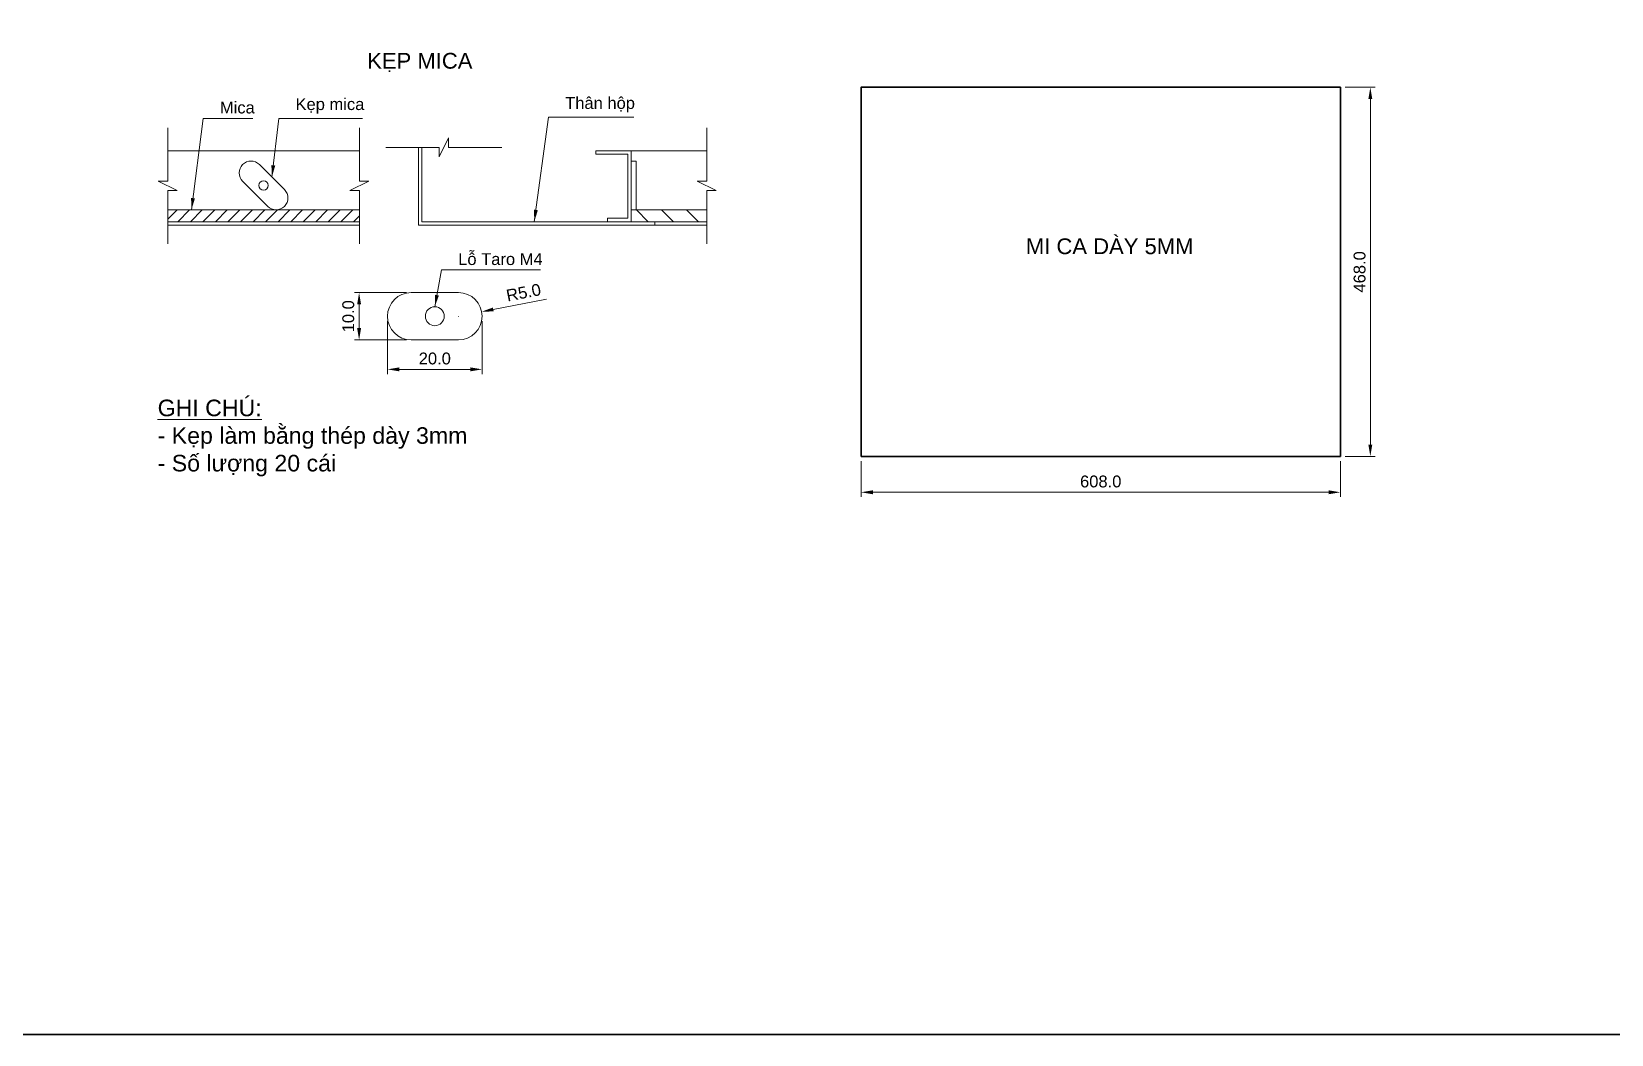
# Model space of a CAD drawing. Header units: inches. Extents: x 49419 to 111780, y 786065 to 1579898.
# Drawn here: x 51340 to 53344, y 786065 to 787336 of the extents above; entities that cross this region are included whole.
import ezdxf

# ---------------------------------------------------------------- set-up
doc = ezdxf.new("R2010")
doc.units = ezdxf.units.IN
doc.header["$MEASUREMENT"] = 0
doc.header["$PDMODE"] = 35
doc.header["$PDSIZE"] = -3
doc.layers.add('Nep V', color=1, linetype='Continuous', lineweight=35)
doc.layers.add('tbi', color=7, linetype='Continuous', lineweight=20)
doc.styles.add('Arial1', font='arial.ttf', dxfattribs={"height": 6})
doc.styles.add('Arial2', font='arial.ttf', dxfattribs={"height": 20})
doc.styles.add('Arial3', font='arial.ttf', dxfattribs={"height": 15})
doc.dimstyles.new('Copy(5) of bom TL3-1', dxfattribs={"dimtxt": 15, "dimasz": 15, "dimexe": 6, "dimexo": 6, "dimgap": 6, "dimtad": 1, "dimdec": 1, "dimlfac": 0.333333, "dimzin": 0, "dimdsep": 46, "dimtxsty": 'Arial3', "dimcen": 0.09, "dimclrd": 8, "dimclre": 9, "dimclrt": 5, "dimadec": 0, "dimazin": 0, "dimtfac": 1, "dimtdec": 1, "dimtix": 1, "dimtofl": 0, "dimtmove": 0, "dimatfit": 3, "dimfxl": 1, "dimtolj": 1, "dimtzin": 0, "dimlwd": 0, "dimlwe": 0, "dimarcsym": 0})

# ---------------------------------------------------------------- blocks, each defined once
blk = doc.blocks.new('*D430')
at = {"layer": 'Defpoints', "color": 0, "linetype": 'Continuous'}
for p in [(51791.1, 786974.9), (51911.1, 786974.9), (51911.1, 786907.6)]:
    blk.add_point(p, dxfattribs=at)
at = {"layer": 'tbi', "color": 9, "linetype": 'Continuous', "lineweight": 0}
for p, q in [((51791.1, 786968.9), (51791.1, 786901.6)), ((51911.1, 786968.9), (51911.1, 786901.6))]:
    blk.add_line(p, q, dxfattribs=at)
at = {"layer": 'tbi', "color": 8, "linetype": 'Continuous', "lineweight": 0}
blk.add_line((51806.1, 786907.6), (51896.1, 786907.6), dxfattribs=at)
at = {"layer": 'tbi', "color": 8, "linetype": 'Continuous'}
for points in [[(51806.1, 786910.1), (51806.1, 786905.1), (51791.1, 786907.6)], [(51896.1, 786910.1), (51896.1, 786905.1), (51911.1, 786907.6)]]:
    blk.add_solid(points, dxfattribs=at)
at = {"layer": 'tbi', "color": 5, "linetype": 'Continuous', "insert": (51851.1, 786921.3), "char_height": 15, "attachment_point": 5, "style": 'Arial3'}
blk.add_mtext('\\A1;20.0', dxfattribs=at)
blk = doc.blocks.new('*D431')
at = {"layer": 'Defpoints', "color": 0, "linetype": 'Continuous'}
for p in [(51755.1, 787004.9), (51821.1, 787004.9), (51821.1, 786944.9)]:
    blk.add_point(p, dxfattribs=at)
at = {"layer": 'tbi', "color": 9, "linetype": 'Continuous', "lineweight": 0}
for p, q in [((51815.1, 787004.9), (51749.1, 787004.9)), ((51815.1, 786944.9), (51749.1, 786944.9))]:
    blk.add_line(p, q, dxfattribs=at)
at = {"layer": 'tbi', "color": 8, "linetype": 'Continuous', "lineweight": 0}
blk.add_line((51755.1, 786959.9), (51755.1, 786989.9), dxfattribs=at)
at = {"layer": 'tbi', "color": 8, "linetype": 'Continuous'}
for points in [[(51752.6, 786989.9), (51757.6, 786989.9), (51755.1, 787004.9)], [(51752.6, 786959.9), (51757.6, 786959.9), (51755.1, 786944.9)]]:
    blk.add_solid(points, dxfattribs=at)
at = {"layer": 'tbi', "color": 5, "linetype": 'Continuous', "insert": (51741.4, 786974.9), "char_height": 15, "attachment_point": 5, "rotation": 90, "style": 'Arial3'}
blk.add_mtext('\\A1;10.0', dxfattribs=at)
blk = doc.blocks.new('*D432')
at = {"layer": 'Defpoints', "color": 0, "linetype": 'Continuous'}
for p in [(51910.6, 786980.7), (51881.1, 786974.9)]:
    blk.add_point(p, dxfattribs=at)
at = {"layer": 'tbi', "color": 8, "linetype": 'Continuous', "lineweight": 0}
blk.add_line((51992.6, 786996.7), (51925.3, 786983.6), dxfattribs=at)
at = {"layer": 'tbi', "color": 9, "linetype": 'Continuous', "lineweight": 0}
for p, q in [((51881, 786974.9), (51881.2, 786974.9)), ((51881.1, 786974.8), (51881.1, 786975))]:
    blk.add_line(p, q, dxfattribs=at)
at = {"layer": 'tbi', "color": 8, "linetype": 'Continuous'}
blk.add_solid([(51924.8, 786986), (51925.8, 786981.1), (51910.6, 786980.7)], dxfattribs=at)
at = {"layer": 'tbi', "color": 5, "linetype": 'Continuous', "insert": (51963.7, 787005), "char_height": 15, "attachment_point": 5, "rotation": 11.0577, "style": 'Arial3'}
blk.add_mtext('\\A1;R5.0', dxfattribs=at)
blk = doc.blocks.new('*D458')
at = {"layer": 'Defpoints', "color": 0, "linetype": 'Continuous'}
for p in [(52999.8, 787265.2), (52999.8, 786797.2), (53037.8, 786797.2)]:
    blk.add_point(p, dxfattribs=at)
at = {"layer": 'Nep V', "color": 9, "linetype": 'Continuous', "lineweight": 0}
for p, q in [((53005.8, 787265.2), (53043.8, 787265.2)), ((53005.8, 786797.2), (53043.8, 786797.2))]:
    blk.add_line(p, q, dxfattribs=at)
at = {"layer": 'Nep V', "color": 8, "linetype": 'Continuous', "lineweight": 0}
blk.add_line((53037.8, 787250.2), (53037.8, 786812.2), dxfattribs=at)
at = {"layer": 'Nep V', "color": 8, "linetype": 'Continuous'}
for points in [[(53035.3, 787250.2), (53040.3, 787250.2), (53037.8, 787265.2)], [(53035.3, 786812.2), (53040.3, 786812.2), (53037.8, 786797.2)]]:
    blk.add_solid(points, dxfattribs=at)
at = {"layer": 'Nep V', "color": 5, "linetype": 'Continuous', "insert": (53024.2, 787031.2), "char_height": 15, "attachment_point": 5, "rotation": 90, "style": 'Arial3'}
blk.add_mtext('\\A1;468.0', dxfattribs=at)
blk = doc.blocks.new('*D459')
at = {"layer": 'Defpoints', "color": 0, "linetype": 'Continuous'}
for p in [(52391.8, 786797.2), (52999.8, 786797.2), (52999.8, 786751.8)]:
    blk.add_point(p, dxfattribs=at)
at = {"layer": 'Nep V', "color": 9, "linetype": 'Continuous', "lineweight": 0}
for p, q in [((52391.8, 786791.2), (52391.8, 786745.8)), ((52999.8, 786791.2), (52999.8, 786745.8))]:
    blk.add_line(p, q, dxfattribs=at)
at = {"layer": 'Nep V', "color": 8, "linetype": 'Continuous', "lineweight": 0}
blk.add_line((52406.8, 786751.8), (52984.8, 786751.8), dxfattribs=at)
at = {"layer": 'Nep V', "color": 8, "linetype": 'Continuous'}
for points in [[(52406.8, 786754.3), (52406.8, 786749.3), (52391.8, 786751.8)], [(52984.8, 786754.3), (52984.8, 786749.3), (52999.8, 786751.8)]]:
    blk.add_solid(points, dxfattribs=at)
at = {"layer": 'Nep V', "color": 5, "linetype": 'Continuous', "insert": (52695.8, 786765.4), "char_height": 15, "attachment_point": 5, "style": 'Arial3'}
blk.add_mtext('\\A1;608.0', dxfattribs=at)

msp = doc.modelspace()

# ---------------------------------------------------------------- hatches: boundary and pattern name
at = {"layer": 'tbi', "linetype": 'Continuous'}
h = msp.add_hatch(dxfattribs=at)
h.set_pattern_fill('ANSI31', color=1, scale=90)
h.set_pattern_definition([(45, (-145906.153, -1597375.315), (-7.95495129, 7.95495129), [])])
h.paths.add_polyline_path([(51755.42, 787109.82), (51512.32, 787109.82), (51512.32, 787094.82), (51755.42, 787094.82)])
h = msp.add_hatch(dxfattribs=at)
h.set_pattern_fill('ANSI31', color=1, scale=180, angle=90)
h.set_pattern_definition([(135, (2447156.745, 566689.048), (-15.90990258, -15.90990258), [])])
h.paths.add_polyline_path([(52100.33, 787109.82), (52100.33, 787094.82), (52196.02, 787094.82), (52196.02, 787109.82)])

# ---------------------------------------------------------------- linework, layer by layer
at = {"layer": 'Nep V', "linetype": 'Continuous'}
for points in [[(49418.92, 791077.28), (55107.02, 791077.28), (55107.02, 786064.53), (49418.92, 786064.53)], [(52391.76, 786797.18), (52999.76, 786797.18), (52999.76, 787265.18), (52391.76, 787265.18)]]:
    msp.add_lwpolyline(points, close=True, dxfattribs=at)
at = {"layer": 'tbi', "linetype": 'Continuous'}
for p, q in [((51512.32, 787184.82, -6), (51755.42, 787184.82, -6)), ((51830.33, 787090.32, -6), (51830.33, 787188.95, -6)), ((51834.83, 787188.95), (51834.83, 787094.82)), ((52055.33, 787184.82, -6), (52196.02, 787184.82, -6)), ((52095.83, 787099.32), (52095.83, 787180.32, -5.68)), ((52100.33, 787094.82), (52100.33, 787184.82, -5.45)), ((52095.83, 787099.32), (52070.33, 787099.32)), ((52070.33, 787099.32), (52070.33, 787094.82)), ((51512.32, 787090.32, -6), (51755.42, 787090.32, -6)), ((51830.33, 787090.32, -6), (52130.33, 787090.32, -6)), ((51834.83, 787094.82), (52119.83, 787094.82)), ((52070.33, 787094.82, -6), (52100.33, 787094.82, -6)), ((52130.33, 787094.82), (52130.33, 787090.32, -6)), ((52130.33, 787090.32, -6), (52196.02, 787090.32, -6))]:
    msp.add_line(p, q, dxfattribs=at)
at = {"layer": 'tbi', "color": 5, "linetype": 'Continuous'}
msp.add_line((52130.33, 787184.82), (52196.02, 787184.82), dxfattribs=at)
at = {"layer": 'tbi', "color": 3, "linetype": 'Continuous'}
for p, q in [((51512.32, 787109.82), (51755.42, 787109.82)), ((51512.32, 787094.82), (51755.42, 787094.82))]:
    msp.add_line(p, q, dxfattribs=at)
at = {"layer": 'tbi', "color": 7, "linetype": 'Continuous', "elevation": -6}
for points in [[(51512.32, 787213.77), (51512.32, 787146.17), (51500.32, 787146.17), (51524.32, 787134.17), (51512.32, 787134.17), (51512.32, 787066.57)], [(51755.42, 787213.77), (51755.42, 787146.17), (51767.42, 787146.17), (51743.42, 787134.17), (51755.42, 787134.17), (51755.42, 787066.57)], [(51788.93, 787188.95), (51856.53, 787188.95), (51856.53, 787176.95), (51868.53, 787200.95), (51868.53, 787188.95), (51936.13, 787188.95)], [(52196.02, 787213.77), (52196.02, 787146.17), (52184.02, 787146.17), (52208.02, 787134.17), (52196.02, 787134.17), (52196.02, 787066.57)]]:
    msp.add_lwpolyline(points, dxfattribs=at)
at = {"layer": 'tbi', "linetype": 'Continuous', "elevation": -6}
msp.add_lwpolyline([(52055.33, 787184.82), (52055.33, 787180.32), (52095.83, 787180.32)], dxfattribs=at)
at = {"layer": 'tbi', "color": 5, "linetype": 'Continuous'}
for points in [[(51628.57, 787167.25), (51660.39, 787135.43)], [(51607.36, 787146.04), (51639.18, 787114.22)], [(52100.33, 787124.82), (52100.33, 787109.82), (52116.19, 787109.82)]]:
    msp.add_lwpolyline(points, dxfattribs=at)
for points, elevation in [([(52100.33, 787171.64), (52106.33, 787171.64), (52106.33, 787109.82)], -6), ([(52100.33, 787169.82), (52100.33, 787109.82), (52106.33, 787109.82)], -6), ([(51821.11, 787004.92), (51881.11, 787004.92)], -2), ([(51821.11, 786944.92), (51881.11, 786944.92)], -2)]:
    msp.add_lwpolyline(points, dxfattribs=dict(at, elevation=elevation))
at = {"layer": 'tbi', "color": 3, "linetype": 'Continuous'}
msp.add_lwpolyline([(52196.02, 787094.82), (52100.33, 787094.82), (52100.33, 787109.82), (52196.02, 787109.82)], dxfattribs=at)
at = {"layer": 'tbi', "color": 5, "linetype": 'Continuous'}
for centre, radius in [((51633.87, 787140.73), 6), ((51851.11, 786974.92, -2), 12)]:
    msp.add_circle(centre, radius, dxfattribs=at)
for centre, radius, start, end in [((51617.96, 787156.64), 15, 45, 225), ((51649.78, 787124.82), 15, 225, 45), ((51821.11, 786974.92, -2), 30, 90, 270), ((51881.11, 786974.92, -2), 30, 270, 90)]:
    msp.add_arc(centre, radius, start, end, dxfattribs=at)

# ---------------------------------------------------------------- texts
at = {"layer": 'Nep V', "linetype": 'Continuous', "char_height": 20, "width": 601.8466, "attachment_point": 1, "style": 'Arial1'}
for s, insert in [('KẸP MICA', (51765.36, 787308.82)), ('MI CA DÀY 5MM', (52600.82, 787073.65))]:
    msp.add_mtext(s, dxfattribs=dict(at, insert=insert))
at = {"layer": 'tbi', "color": 5, "linetype": 'Continuous', "char_height": 15, "attachment_point": 7, "style": 'Arial3'}
for s, insert, width in [('Mica', (51578.5, 787231.83), 89.7404), ('Kẹp mica ', (51674.43, 787231.83), 89.7404), ('Thân hộp', (52016.47, 787233.26), 89.7404), ('Lỗ Taro M4', (51880.77, 787039.68, -2), 118.4238)]:
    msp.add_mtext(s, dxfattribs=dict(at, insert=insert, width=width))
at = {"layer": 'tbi', "color": 5, "linetype": 'Continuous', "insert": (51499.53, 786771.89), "char_height": 21, "attachment_point": 7, "style": 'Arial2'}
msp.add_mtext('{\\LGHI CHÚ:} \\P- Kẹp làm bằng thép dày 3mm\\P- Số lượng 20 cái', dxfattribs=at)

# ---------------------------------------------------------------- dimensions: what is measured, and where the dimension line sits
at = {"layer": 'Nep V', "linetype": 'Continuous'}
dim = msp.add_linear_dim(base=(53037.85, 786797.18), p1=(52999.76, 787265.18), p2=(52999.76, 786797.18), angle=90, dimstyle='Copy(5) of bom TL3-1', override={"dimlfac": 1}, dxfattribs=at)
dim.commit()
dim.dimension.update_dxf_attribs({"geometry": '*D458', "text_midpoint": (53024.19, 787031.18)})
dim = msp.add_linear_dim(base=(52999.76, 786751.75), p1=(52391.76, 786797.18), p2=(52999.76, 786797.18), dimstyle='Copy(5) of bom TL3-1', override={"dimlfac": 1}, dxfattribs=at)
dim.commit()
dim.dimension.update_dxf_attribs({"geometry": '*D459', "text_midpoint": (52695.76, 786765.41)})
at = {"layer": 'tbi', "color": 5, "linetype": 'Continuous'}
dim = msp.add_radius_dim(center=(51881.11, 786974.92, -2), mpoint=(51910.56, 786980.68, -2), dimstyle='Copy(5) of bom TL3-1', override={"dimlfac": 0.166667}, dxfattribs=at)
dim.commit()
dim.dimension.update_dxf_attribs({"geometry": '*D432', "text_midpoint": (51963.69, 787004.98, -2)})
dim = msp.add_linear_dim(base=(51755.08, 787004.92, -2), p1=(51821.11, 786944.92, -2), p2=(51821.11, 787004.92, -2), angle=90, dimstyle='Copy(5) of bom TL3-1', override={"dimlfac": 0.166667}, dxfattribs=at)
dim.commit()
dim.dimension.update_dxf_attribs({"geometry": '*D431', "text_midpoint": (51741.42, 786974.92, -2)})
dim = msp.add_linear_dim(base=(51911.11, 786907.63, -2), p1=(51791.11, 786974.92, -2), p2=(51911.11, 786974.92, -2), dimstyle='Copy(5) of bom TL3-1', override={"dimlfac": 0.166667}, dxfattribs=at)
dim.commit()
dim.dimension.update_dxf_attribs({"geometry": '*D430', "text_midpoint": (51851.11, 786921.29, -2)})

# ---------------------------------------------------------------- leaders
at = {"layer": 'tbi', "color": 5, "linetype": 'Continuous', "annotation_type": 0, "has_hookline": 1, "hookline_direction": 0}
for points, override, text_width in [([(51542.46, 787109.82), (51557.5, 787225.83), (51572.5, 787225.83)], {"dimgap": 6, "dimtad": 1}, 41.8), ([(51644.48, 787151.34), (51653.43, 787225.83), (51668.43, 787225.83)], {"dimgap": 6, "dimtad": 1}, 84.92), ([(51977.33, 787094.82), (51995.47, 787227.26), (52010.47, 787227.26)], {"dimgap": 6, "dimtad": 1}, 87.22), ([(51851.11, 786986.92, -2), (51859.77, 787033.68, -2), (51874.77, 787033.68, -2)], {"dimgap": 6, "dimtad": 1, "dimlfac": 0.166667}, 104.6)]:
    msp.add_leader(points, dimstyle='Copy(5) of bom TL3-1', override=override, dxfattribs=dict(at, text_width=text_width))

doc.saveas('drawing.dxf')
